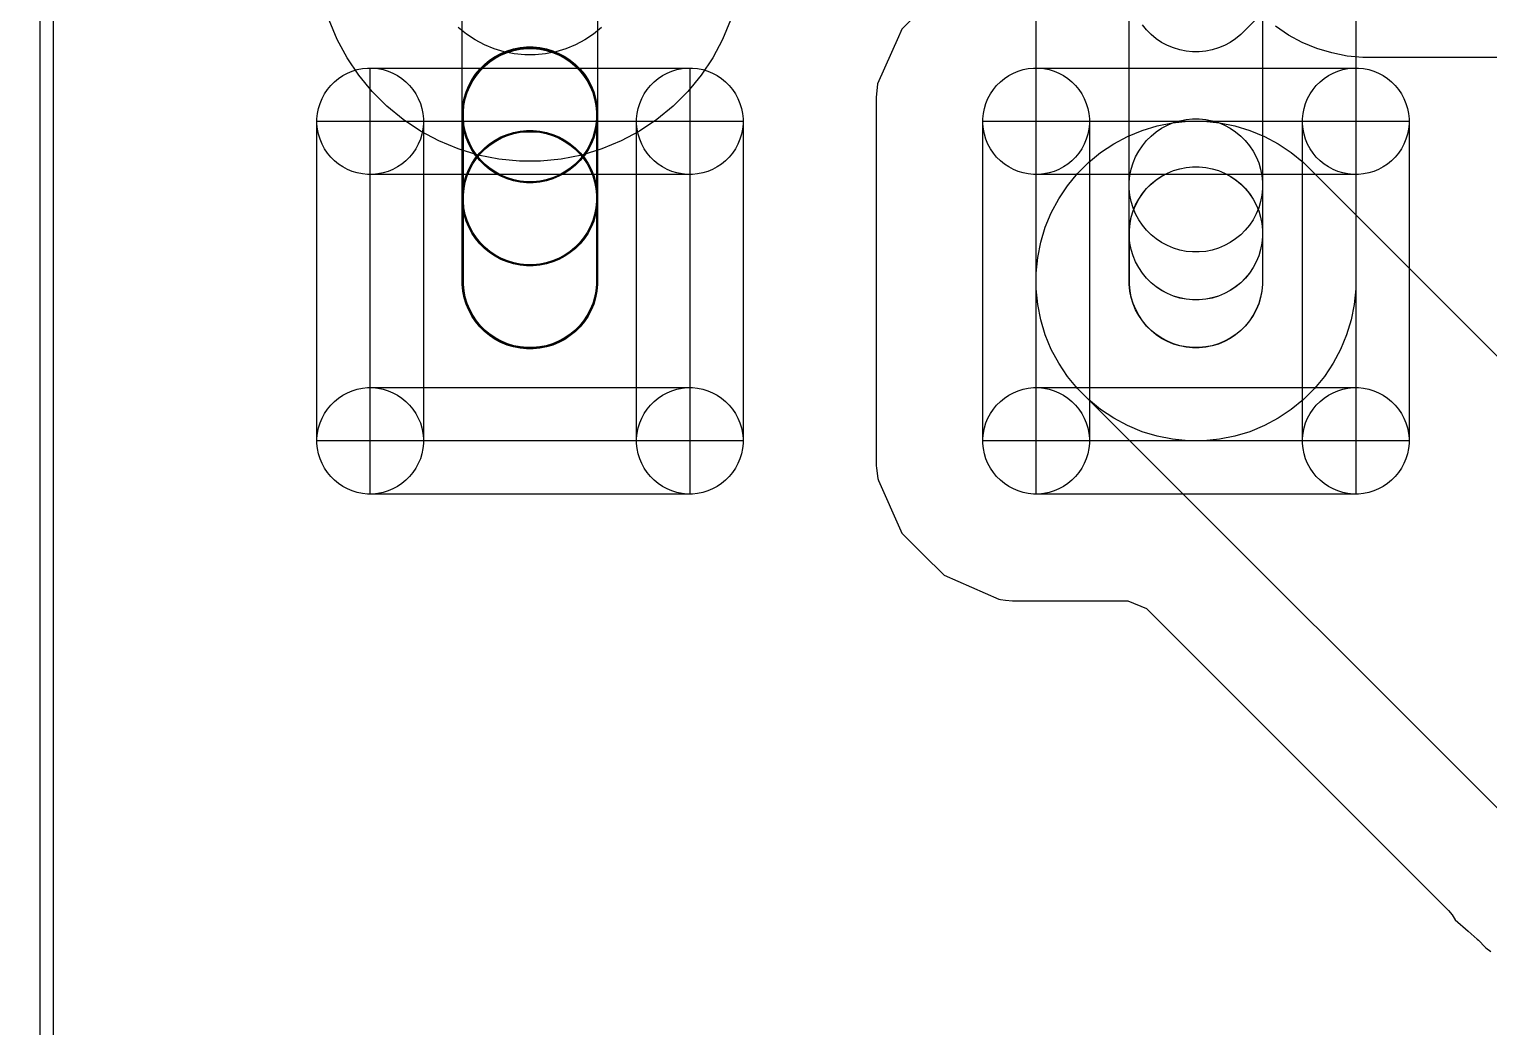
# Model space of a CAD drawing. Extents: x 124579 to 173950, y -108350 to -87650.
# Drawn here: x 131691 to 134431, y -104529 to -102656 of the extents above; entities that cross this region are included whole.
import ezdxf

# ---------------------------------------------------------------- set-up
doc = ezdxf.new("R2010")
doc.units = 0
doc.layers.add('L2D0_Cu1', color=1, linetype='CONTINUOUS')
doc.layers.add('L4D0_Cu2', color=2, linetype='CONTINUOUS')

msp = doc.modelspace()

# ---------------------------------------------------------------- linework, layer by layer
at = {"layer": 'L2D0_Cu1'}
for points in [[(131736.906, -106800.5), (131736.906, -101400)], [(134181.1, -101864.362), (134181.1, -103143.338), (134178.211, -103172.672), (134172.46, -103201.582), (134163.904, -103229.789), (134152.624, -103257.021), (134138.729, -103283.017), (134122.353, -103307.525), (134103.653, -103330.311), (134082.811, -103351.153), (134060.025, -103369.853), (134035.517, -103386.229), (134009.521, -103400.124), (133982.289, -103411.404), (133954.082, -103419.96), (133925.172, -103425.711), (133895.838, -103428.6), (133866.362, -103428.6), (133837.028, -103425.711), (133808.118, -103419.96), (133779.911, -103411.404), (133752.679, -103400.124), (133726.683, -103386.229), (133702.175, -103369.853), (133679.389, -103351.153), (133658.547, -103330.311), (133639.847, -103307.525), (133623.471, -103283.017), (133609.576, -103257.021), (133598.296, -103229.789), (133589.74, -103201.582), (133583.989, -103172.672), (133581.1, -103143.338), (133581.1, -101864.362)], [(132758, -102497.761), (132758, -102822.239), (132756.777, -102834.657), (132754.343, -102846.896), (132750.72, -102858.837), (132745.945, -102870.365), (132740.063, -102881.37), (132733.13, -102891.745), (132725.214, -102901.391), (132716.391, -102910.214), (132706.745, -102918.13), (132696.37, -102925.063), (132685.365, -102930.945), (132673.837, -102935.72), (132661.896, -102939.343), (132649.657, -102941.777), (132637.239, -102943), (132624.761, -102943), (132612.343, -102941.777), (132600.104, -102939.343), (132588.163, -102935.72), (132576.635, -102930.945), (132565.63, -102925.063), (132555.255, -102918.13), (132545.609, -102910.214), (132536.786, -102901.391), (132528.87, -102891.745), (132521.937, -102881.37), (132516.055, -102870.365), (132511.28, -102858.837), (132507.657, -102846.896), (132505.223, -102834.657), (132504, -102822.239), (132504, -102497.761)], [(134137.731, -102493.046), (133965.046, -102665.731), (133955.552, -102673.522), (133945.34, -102680.345), (133934.509, -102686.135), (133923.162, -102690.835), (133911.409, -102694.4), (133899.363, -102696.796), (133887.141, -102698), (133874.859, -102698), (133862.637, -102696.796), (133850.591, -102694.4), (133838.838, -102690.835), (133827.491, -102686.135), (133816.66, -102680.345), (133806.448, -102673.522), (133796.954, -102665.731), (133788.269, -102657.046), (133780.478, -102647.552)], [(134006, -102566.859), (134006, -102955.141), (134004.796, -102967.363), (134002.4, -102979.409), (133998.835, -102991.162), (133994.135, -103002.509), (133988.345, -103013.34), (133981.522, -103023.552), (133973.731, -103033.046), (133965.046, -103041.731), (133955.552, -103049.522), (133945.34, -103056.345), (133934.509, -103062.135), (133923.162, -103066.835), (133911.409, -103070.4), (133899.363, -103072.796), (133887.141, -103074), (133874.859, -103074), (133862.637, -103072.796), (133850.591, -103070.4), (133838.838, -103066.835), (133827.491, -103062.135), (133816.66, -103056.345), (133806.448, -103049.522), (133796.954, -103041.731), (133788.269, -103033.046), (133780.478, -103023.552), (133773.655, -103013.34), (133767.865, -103002.509), (133763.165, -102991.162), (133759.6, -102979.409), (133757.204, -102967.363), (133756, -102955.141), (133756, -102566.859)], [(133366.278, -102618.403), (133328.859, -102655.887), (133327.029, -102660.025), (133327.029, -102660.026), (133322.736, -102669.736), (133283.594, -102758.273), (133280.6, -102783.954), (133280.6, -103473.246), (133280.77, -103474.671), (133280.77, -103474.678), (133281.431, -103480.23), (133283.718, -103499.446), (133285.208, -103502.801), (133285.209, -103502.804), (133327.324, -103597.618), (133329.161, -103601.753), (133332.362, -103604.948), (133332.363, -103604.95), (133368.663, -103641.187), (133408.387, -103680.841), (133510.773, -103726.106), (133514.429, -103726.532), (133514.432, -103726.533), (133523.824, -103727.628), (133536.454, -103729.1), (133753.49, -103729.1), (133788.138, -103743.452), (134355.05, -104310.364), (134361.843, -104318.865), (134367.43, -104327.72), (134392.011, -104349.429), (134408.881, -104364.328), (134411.093, -104366.407), (134424.007, -104379.321), (134425.403, -104380.367), (134434.661, -104387.306)], [(133007.618, -102638.756), (132992.596, -102675.022), (132974.091, -102709.641), (132952.283, -102742.28), (132927.38, -102772.624), (132899.624, -102800.38), (132869.28, -102825.283), (132836.641, -102847.091), (132802.022, -102865.596), (132765.756, -102880.618), (132728.192, -102892.013), (132689.692, -102899.671), (132650.627, -102903.518), (132611.373, -102903.518), (132572.308, -102899.671), (132533.808, -102892.013), (132496.244, -102880.618), (132459.978, -102865.596), (132425.359, -102847.091), (132392.72, -102825.283), (132362.376, -102800.38), (132334.62, -102772.624), (132309.717, -102742.28), (132287.909, -102709.641), (132269.404, -102675.022), (132254.382, -102638.756)], [(132765.474, -102652.369), (132750.284, -102664.835), (132733.945, -102675.753), (132716.614, -102685.016), (132698.459, -102692.536), (132679.655, -102698.24), (132660.381, -102702.074), (132640.825, -102704), (132621.175, -102704), (132601.619, -102702.074), (132582.345, -102698.24), (132563.541, -102692.536), (132545.386, -102685.016), (132528.055, -102675.753), (132511.716, -102664.835), (132496.526, -102652.369)], [(135778.738, -102709), (134194.262, -102709), (134164.928, -102706.111), (134136.018, -102700.36), (134107.811, -102691.804), (134080.579, -102680.524), (134054.583, -102666.629), (134030.075, -102650.253)], [(134550.789, -104222.553), (133658.547, -103330.311), (133639.847, -103307.525), (133623.471, -103283.017), (133609.576, -103257.021), (133598.296, -103229.789), (133589.74, -103201.582), (133583.989, -103172.672), (133581.1, -103143.338), (133581.1, -103113.862), (133583.989, -103084.528), (133589.74, -103055.618), (133598.296, -103027.411), (133609.576, -103000.179), (133623.471, -102974.183), (133639.847, -102949.675), (133658.547, -102926.889), (133679.389, -102906.047), (133702.175, -102887.347), (133726.683, -102870.971), (133752.679, -102857.076), (133779.911, -102845.796), (133808.118, -102837.24), (133837.028, -102831.489), (133866.362, -102828.6), (133895.838, -102828.6), (133925.172, -102831.489), (133954.082, -102837.24), (133982.289, -102845.796), (134009.521, -102857.076), (134035.517, -102870.971), (134060.025, -102887.347), (134082.811, -102906.047), (134975.053, -103798.289)]]:
    msp.add_lwpolyline(points, dxfattribs=at)
for points in [[(132624.761, -102944), (132612.343, -102942.777), (132600.104, -102940.343), (132588.163, -102936.72), (132576.635, -102931.945), (132565.63, -102926.063), (132555.255, -102919.13), (132545.609, -102911.214), (132536.786, -102902.391), (132528.87, -102892.745), (132521.937, -102882.37), (132516.055, -102871.365), (132511.28, -102859.837), (132507.657, -102847.896), (132505.223, -102835.657), (132504, -102823.239), (132504, -102809.761), (132505.223, -102797.343), (132507.657, -102785.104), (132511.28, -102773.163), (132516.055, -102761.635), (132521.937, -102750.63), (132528.87, -102740.255), (132536.786, -102730.609), (132545.609, -102721.786), (132555.255, -102713.87), (132565.63, -102706.937), (132576.635, -102701.055), (132588.163, -102696.28), (132600.104, -102692.657), (132612.343, -102690.223), (132624.761, -102689), (132637.239, -102689), (132649.657, -102690.223), (132661.896, -102692.657), (132673.837, -102696.28), (132685.365, -102701.055), (132696.37, -102706.937), (132706.745, -102713.87), (132716.391, -102721.786), (132725.214, -102730.609), (132733.13, -102740.255), (132740.063, -102750.63), (132745.945, -102761.635), (132750.72, -102773.163), (132754.343, -102785.104), (132756.777, -102797.343), (132758, -102809.761), (132758, -102823.239), (132756.777, -102835.657), (132754.343, -102847.896), (132750.72, -102859.837), (132745.945, -102871.365), (132740.063, -102882.37), (132733.13, -102892.745), (132725.214, -102902.391), (132716.391, -102911.214), (132706.745, -102919.13), (132696.37, -102926.063), (132685.365, -102931.945), (132673.837, -102936.72), (132661.896, -102940.343), (132649.657, -102942.777), (132637.239, -102944)], [(132624.761, -103100), (132612.343, -103098.777), (132600.104, -103096.343), (132588.163, -103092.72), (132576.635, -103087.945), (132565.63, -103082.063), (132555.255, -103075.13), (132545.609, -103067.214), (132536.786, -103058.391), (132528.87, -103048.745), (132521.937, -103038.37), (132516.055, -103027.365), (132511.28, -103015.837), (132507.657, -103003.896), (132505.223, -102991.657), (132504, -102979.239), (132504, -102810.761), (132505.223, -102798.343), (132507.657, -102786.104), (132511.28, -102774.163), (132516.055, -102762.635), (132521.937, -102751.63), (132528.87, -102741.255), (132536.786, -102731.609), (132545.609, -102722.786), (132555.255, -102714.87), (132565.63, -102707.937), (132576.635, -102702.055), (132588.163, -102697.28), (132600.104, -102693.657), (132612.343, -102691.223), (132624.761, -102690), (132637.239, -102690), (132649.657, -102691.223), (132661.896, -102693.657), (132673.837, -102697.28), (132685.365, -102702.055), (132696.37, -102707.937), (132706.745, -102714.87), (132716.391, -102722.786), (132725.214, -102731.609), (132733.13, -102741.255), (132740.063, -102751.63), (132745.945, -102762.635), (132750.72, -102774.163), (132754.343, -102786.104), (132756.777, -102798.343), (132758, -102810.761), (132758, -102979.239), (132756.777, -102991.657), (132754.343, -103003.896), (132750.72, -103015.837), (132745.945, -103027.365), (132740.063, -103038.37), (132733.13, -103048.745), (132725.214, -103058.391), (132716.391, -103067.214), (132706.745, -103075.13), (132696.37, -103082.063), (132685.365, -103087.945), (132673.837, -103092.72), (132661.896, -103096.343), (132649.657, -103098.777), (132637.239, -103100)], [(132624.859, -102942), (132612.637, -102940.796), (132600.591, -102938.4), (132588.838, -102934.835), (132577.491, -102930.135), (132566.66, -102924.345), (132556.448, -102917.522), (132546.954, -102909.731), (132538.269, -102901.046), (132530.478, -102891.552), (132523.655, -102881.34), (132517.865, -102870.509), (132513.165, -102859.162), (132509.6, -102847.409), (132507.204, -102835.363), (132506, -102823.141), (132506, -102809.859), (132507.204, -102797.637), (132509.6, -102785.591), (132513.165, -102773.838), (132517.865, -102762.491), (132523.655, -102751.66), (132530.478, -102741.448), (132538.269, -102731.954), (132546.954, -102723.269), (132556.448, -102715.478), (132566.66, -102708.655), (132577.491, -102702.865), (132588.838, -102698.165), (132600.591, -102694.6), (132612.637, -102692.204), (132624.859, -102691), (132637.141, -102691), (132649.363, -102692.204), (132661.409, -102694.6), (132673.162, -102698.165), (132684.509, -102702.865), (132695.34, -102708.655), (132705.552, -102715.478), (132715.046, -102723.269), (132723.731, -102731.954), (132731.522, -102741.448), (132738.345, -102751.66), (132744.135, -102762.491), (132748.835, -102773.838), (132752.4, -102785.591), (132754.796, -102797.637), (132756, -102809.859), (132756, -102823.141), (132754.796, -102835.363), (132752.4, -102847.409), (132748.835, -102859.162), (132744.135, -102870.509), (132738.345, -102881.34), (132731.522, -102891.552), (132723.731, -102901.046), (132715.046, -102909.731), (132705.552, -102917.522), (132695.34, -102924.345), (132684.509, -102930.135), (132673.162, -102934.835), (132661.409, -102938.4), (132649.363, -102940.796), (132637.141, -102942)], [(132624.859, -103098), (132612.637, -103096.796), (132600.591, -103094.4), (132588.838, -103090.835), (132577.491, -103086.135), (132566.66, -103080.345), (132556.448, -103073.522), (132546.954, -103065.731), (132538.269, -103057.046), (132530.478, -103047.552), (132523.655, -103037.34), (132517.865, -103026.509), (132513.165, -103015.162), (132509.6, -103003.409), (132507.204, -102991.363), (132506, -102979.141), (132506, -102810.859), (132507.204, -102798.637), (132509.6, -102786.591), (132513.165, -102774.838), (132517.865, -102763.491), (132523.655, -102752.66), (132530.478, -102742.448), (132538.269, -102732.954), (132546.954, -102724.269), (132556.448, -102716.478), (132566.66, -102709.655), (132577.491, -102703.865), (132588.838, -102699.165), (132600.591, -102695.6), (132612.637, -102693.204), (132624.859, -102692), (132637.141, -102692), (132649.363, -102693.204), (132661.409, -102695.6), (132673.162, -102699.165), (132684.509, -102703.865), (132695.34, -102709.655), (132705.552, -102716.478), (132715.046, -102724.269), (132723.731, -102732.954), (132731.522, -102742.448), (132738.345, -102752.66), (132744.135, -102763.491), (132748.835, -102774.838), (132752.4, -102786.591), (132754.796, -102798.637), (132756, -102810.859), (132756, -102979.141), (132754.796, -102991.363), (132752.4, -103003.409), (132748.835, -103015.162), (132744.135, -103026.509), (132738.345, -103037.34), (132731.522, -103047.552), (132723.731, -103057.046), (132715.046, -103065.731), (132705.552, -103073.522), (132695.34, -103080.345), (132684.509, -103086.135), (132673.162, -103090.835), (132661.409, -103094.4), (132649.363, -103096.796), (132637.141, -103098)], [(132326.193, -102928.48), (132316.427, -102927.518), (132306.802, -102925.603), (132297.411, -102922.754), (132288.344, -102918.999), (132279.69, -102914.373), (132271.53, -102908.921), (132263.944, -102902.695), (132257.005, -102895.756), (132250.779, -102888.17), (132245.327, -102880.01), (132240.701, -102871.356), (132236.946, -102862.289), (132234.097, -102852.898), (132232.182, -102843.273), (132231.22, -102833.507), (132231.22, -102823.693), (132232.182, -102813.927), (132234.097, -102804.302), (132236.946, -102794.911), (132240.701, -102785.844), (132245.327, -102777.19), (132250.779, -102769.03), (132257.005, -102761.444), (132263.944, -102754.505), (132271.53, -102748.279), (132279.69, -102742.827), (132288.344, -102738.201), (132297.411, -102734.446), (132306.802, -102731.597), (132316.427, -102729.682), (132326.193, -102728.72), (132336.007, -102728.72), (132345.773, -102729.682), (132355.398, -102731.597), (132364.789, -102734.446), (132373.856, -102738.201), (132382.51, -102742.827), (132390.67, -102748.279), (132398.256, -102754.505), (132405.195, -102761.444), (132411.421, -102769.03), (132416.873, -102777.19), (132421.499, -102785.844), (132425.254, -102794.911), (132428.103, -102804.302), (132430.018, -102813.927), (132430.98, -102823.693), (132430.98, -102833.507), (132430.018, -102843.273), (132428.103, -102852.898), (132425.254, -102862.289), (132421.499, -102871.356), (132416.873, -102880.01), (132411.421, -102888.17), (132405.195, -102895.756), (132398.256, -102902.695), (132390.67, -102908.921), (132382.51, -102914.373), (132373.856, -102918.999), (132364.789, -102922.754), (132355.398, -102925.603), (132345.773, -102927.518), (132336.007, -102928.48)], [(132331.1, -102928.6), (132331.1, -102728.6), (132931.1, -102728.6), (132931.1, -102928.6)], [(132926.193, -102928.48), (132916.427, -102927.518), (132906.802, -102925.603), (132897.411, -102922.754), (132888.344, -102918.999), (132879.69, -102914.373), (132871.53, -102908.921), (132863.944, -102902.695), (132857.005, -102895.756), (132850.779, -102888.17), (132845.327, -102880.01), (132840.701, -102871.356), (132836.946, -102862.289), (132834.097, -102852.898), (132832.182, -102843.273), (132831.22, -102833.507), (132831.22, -102823.693), (132832.182, -102813.927), (132834.097, -102804.302), (132836.946, -102794.911), (132840.701, -102785.844), (132845.327, -102777.19), (132850.779, -102769.03), (132857.005, -102761.444), (132863.944, -102754.505), (132871.53, -102748.279), (132879.69, -102742.827), (132888.344, -102738.201), (132897.411, -102734.446), (132906.802, -102731.597), (132916.427, -102729.682), (132926.193, -102728.72), (132936.007, -102728.72), (132945.773, -102729.682), (132955.398, -102731.597), (132964.789, -102734.446), (132973.856, -102738.201), (132982.51, -102742.827), (132990.67, -102748.279), (132998.256, -102754.505), (133005.195, -102761.444), (133011.421, -102769.03), (133016.873, -102777.19), (133021.499, -102785.844), (133025.254, -102794.911), (133028.103, -102804.302), (133030.018, -102813.927), (133030.98, -102823.693), (133030.98, -102833.507), (133030.018, -102843.273), (133028.103, -102852.898), (133025.254, -102862.289), (133021.499, -102871.356), (133016.873, -102880.01), (133011.421, -102888.17), (133005.195, -102895.756), (132998.256, -102902.695), (132990.67, -102908.921), (132982.51, -102914.373), (132973.856, -102918.999), (132964.789, -102922.754), (132955.398, -102925.603), (132945.773, -102927.518), (132936.007, -102928.48)], [(133576.193, -102928.48), (133566.427, -102927.518), (133556.802, -102925.603), (133547.411, -102922.754), (133538.344, -102918.999), (133529.69, -102914.373), (133521.53, -102908.921), (133513.944, -102902.695), (133507.005, -102895.756), (133500.779, -102888.17), (133495.327, -102880.01), (133490.701, -102871.356), (133486.946, -102862.289), (133484.097, -102852.898), (133482.182, -102843.273), (133481.22, -102833.507), (133481.22, -102823.693), (133482.182, -102813.927), (133484.097, -102804.302), (133486.946, -102794.911), (133490.701, -102785.844), (133495.327, -102777.19), (133500.779, -102769.03), (133507.005, -102761.444), (133513.944, -102754.505), (133521.53, -102748.279), (133529.69, -102742.827), (133538.344, -102738.201), (133547.411, -102734.446), (133556.802, -102731.597), (133566.427, -102729.682), (133576.193, -102728.72), (133586.007, -102728.72), (133595.773, -102729.682), (133605.398, -102731.597), (133614.789, -102734.446), (133623.856, -102738.201), (133632.51, -102742.827), (133640.67, -102748.279), (133648.256, -102754.505), (133655.195, -102761.444), (133661.421, -102769.03), (133666.873, -102777.19), (133671.499, -102785.844), (133675.254, -102794.911), (133678.103, -102804.302), (133680.018, -102813.927), (133680.98, -102823.693), (133680.98, -102833.507), (133680.018, -102843.273), (133678.103, -102852.898), (133675.254, -102862.289), (133671.499, -102871.356), (133666.873, -102880.01), (133661.421, -102888.17), (133655.195, -102895.756), (133648.256, -102902.695), (133640.67, -102908.921), (133632.51, -102914.373), (133623.856, -102918.999), (133614.789, -102922.754), (133605.398, -102925.603), (133595.773, -102927.518), (133586.007, -102928.48)], [(133581.1, -102928.6), (133581.1, -102728.6), (134181.1, -102728.6), (134181.1, -102928.6)], [(134176.193, -102928.48), (134166.427, -102927.518), (134156.802, -102925.603), (134147.411, -102922.754), (134138.344, -102918.999), (134129.69, -102914.373), (134121.53, -102908.921), (134113.944, -102902.695), (134107.005, -102895.756), (134100.779, -102888.17), (134095.327, -102880.01), (134090.701, -102871.356), (134086.946, -102862.289), (134084.097, -102852.898), (134082.182, -102843.273), (134081.22, -102833.507), (134081.22, -102823.693), (134082.182, -102813.927), (134084.097, -102804.302), (134086.946, -102794.911), (134090.701, -102785.844), (134095.327, -102777.19), (134100.779, -102769.03), (134107.005, -102761.444), (134113.944, -102754.505), (134121.53, -102748.279), (134129.69, -102742.827), (134138.344, -102738.201), (134147.411, -102734.446), (134156.802, -102731.597), (134166.427, -102729.682), (134176.193, -102728.72), (134186.007, -102728.72), (134195.773, -102729.682), (134205.398, -102731.597), (134214.789, -102734.446), (134223.856, -102738.201), (134232.51, -102742.827), (134240.67, -102748.279), (134248.256, -102754.505), (134255.195, -102761.444), (134261.421, -102769.03), (134266.873, -102777.19), (134271.499, -102785.844), (134275.254, -102794.911), (134278.103, -102804.302), (134280.018, -102813.927), (134280.98, -102823.693), (134280.98, -102833.507), (134280.018, -102843.273), (134278.103, -102852.898), (134275.254, -102862.289), (134271.499, -102871.356), (134266.873, -102880.01), (134261.421, -102888.17), (134255.195, -102895.756), (134248.256, -102902.695), (134240.67, -102908.921), (134232.51, -102914.373), (134223.856, -102918.999), (134214.789, -102922.754), (134205.398, -102925.603), (134195.773, -102927.518), (134186.007, -102928.48)], [(132231.1, -103428.6), (132231.1, -102828.6), (132431.1, -102828.6), (132431.1, -103428.6)], [(132331.1, -103428.6), (132331.1, -102828.6), (132931.1, -102828.6), (132931.1, -103428.6)], [(132624.761, -103256), (132612.343, -103254.777), (132600.104, -103252.343), (132588.163, -103248.72), (132576.635, -103243.945), (132565.63, -103238.063), (132555.255, -103231.13), (132545.609, -103223.214), (132536.786, -103214.391), (132528.87, -103204.745), (132521.937, -103194.37), (132516.055, -103183.365), (132511.28, -103171.837), (132507.657, -103159.896), (132505.223, -103147.657), (132504, -103135.239), (132504, -102966.761), (132505.223, -102954.343), (132507.657, -102942.104), (132511.28, -102930.163), (132516.055, -102918.635), (132521.937, -102907.63), (132528.87, -102897.255), (132536.786, -102887.609), (132545.609, -102878.786), (132555.255, -102870.87), (132565.63, -102863.937), (132576.635, -102858.055), (132588.163, -102853.28), (132600.104, -102849.657), (132612.343, -102847.223), (132624.761, -102846), (132637.239, -102846), (132649.657, -102847.223), (132661.896, -102849.657), (132673.837, -102853.28), (132685.365, -102858.055), (132696.37, -102863.937), (132706.745, -102870.87), (132716.391, -102878.786), (132725.214, -102887.609), (132733.13, -102897.255), (132740.063, -102907.63), (132745.945, -102918.635), (132750.72, -102930.163), (132754.343, -102942.104), (132756.777, -102954.343), (132758, -102966.761), (132758, -103135.239), (132756.777, -103147.657), (132754.343, -103159.896), (132750.72, -103171.837), (132745.945, -103183.365), (132740.063, -103194.37), (132733.13, -103204.745), (132725.214, -103214.391), (132716.391, -103223.214), (132706.745, -103231.13), (132696.37, -103238.063), (132685.365, -103243.945), (132673.837, -103248.72), (132661.896, -103252.343), (132649.657, -103254.777), (132637.239, -103256)], [(132831.1, -103428.6), (132831.1, -102828.6), (133031.1, -102828.6), (133031.1, -103428.6)], [(133481.1, -103428.6), (133481.1, -102828.6), (133681.1, -102828.6), (133681.1, -103428.6)], [(133581.1, -103428.6), (133581.1, -102828.6), (134181.1, -102828.6), (134181.1, -103428.6)], [(133874.859, -103164), (133862.637, -103162.796), (133850.591, -103160.4), (133838.838, -103156.835), (133827.491, -103152.135), (133816.66, -103146.345), (133806.448, -103139.522), (133796.954, -103131.731), (133788.269, -103123.046), (133780.478, -103113.552), (133773.655, -103103.34), (133767.865, -103092.509), (133763.165, -103081.162), (133759.6, -103069.409), (133757.204, -103057.363), (133756, -103045.141), (133756, -102942.859), (133757.204, -102930.637), (133759.6, -102918.591), (133763.165, -102906.838), (133767.865, -102895.491), (133773.655, -102884.66), (133780.478, -102874.448), (133788.269, -102864.954), (133796.954, -102856.269), (133806.448, -102848.478), (133816.66, -102841.655), (133827.491, -102835.865), (133838.838, -102831.165), (133850.591, -102827.6), (133862.637, -102825.204), (133874.859, -102824), (133887.141, -102824), (133899.363, -102825.204), (133911.409, -102827.6), (133923.162, -102831.165), (133934.509, -102835.865), (133945.34, -102841.655), (133955.552, -102848.478), (133965.046, -102856.269), (133973.731, -102864.954), (133981.522, -102874.448), (133988.345, -102884.66), (133994.135, -102895.491), (133998.835, -102906.838), (134002.4, -102918.591), (134004.796, -102930.637), (134006, -102942.859), (134006, -103045.141), (134004.796, -103057.363), (134002.4, -103069.409), (133998.835, -103081.162), (133994.135, -103092.509), (133988.345, -103103.34), (133981.522, -103113.552), (133973.731, -103123.046), (133965.046, -103131.731), (133955.552, -103139.522), (133945.34, -103146.345), (133934.509, -103152.135), (133923.162, -103156.835), (133911.409, -103160.4), (133899.363, -103162.796), (133887.141, -103164)], [(134081.1, -103428.6), (134081.1, -102828.6), (134281.1, -102828.6), (134281.1, -103428.6)], [(132624.859, -103254), (132612.637, -103252.796), (132600.591, -103250.4), (132588.838, -103246.835), (132577.491, -103242.135), (132566.66, -103236.345), (132556.448, -103229.522), (132546.954, -103221.731), (132538.269, -103213.046), (132530.478, -103203.552), (132523.655, -103193.34), (132517.865, -103182.509), (132513.165, -103171.162), (132509.6, -103159.409), (132507.204, -103147.363), (132506, -103135.141), (132506, -102966.859), (132507.204, -102954.637), (132509.6, -102942.591), (132513.165, -102930.838), (132517.865, -102919.491), (132523.655, -102908.66), (132530.478, -102898.448), (132538.269, -102888.954), (132546.954, -102880.269), (132556.448, -102872.478), (132566.66, -102865.655), (132577.491, -102859.865), (132588.838, -102855.165), (132600.591, -102851.6), (132612.637, -102849.204), (132624.859, -102848), (132637.141, -102848), (132649.363, -102849.204), (132661.409, -102851.6), (132673.162, -102855.165), (132684.509, -102859.865), (132695.34, -102865.655), (132705.552, -102872.478), (132715.046, -102880.269), (132723.731, -102888.954), (132731.522, -102898.448), (132738.345, -102908.66), (132744.135, -102919.491), (132748.835, -102930.838), (132752.4, -102942.591), (132754.796, -102954.637), (132756, -102966.859), (132756, -103135.141), (132754.796, -103147.363), (132752.4, -103159.409), (132748.835, -103171.162), (132744.135, -103182.509), (132738.345, -103193.34), (132731.522, -103203.552), (132723.731, -103213.046), (132715.046, -103221.731), (132705.552, -103229.522), (132695.34, -103236.345), (132684.509, -103242.135), (132673.162, -103246.835), (132661.409, -103250.4), (132649.363, -103252.796), (132637.141, -103254)], [(132624.959, -103098.1), (132612.737, -103096.896), (132600.691, -103094.5), (132588.938, -103090.935), (132577.591, -103086.235), (132566.76, -103080.445), (132556.548, -103073.622), (132547.054, -103065.831), (132538.269, -103057.046), (132530.478, -103047.552), (132523.655, -103037.34), (132517.865, -103026.509), (132513.165, -103015.162), (132509.6, -103003.409), (132507.204, -102991.363), (132506, -102979.141), (132506, -102966.859), (132507.204, -102954.637), (132509.6, -102942.591), (132513.165, -102930.838), (132517.865, -102919.491), (132523.655, -102908.66), (132530.478, -102898.448), (132538.269, -102888.954), (132546.954, -102880.269), (132556.448, -102872.478), (132566.66, -102865.655), (132577.491, -102859.865), (132588.838, -102855.165), (132600.591, -102851.6), (132612.637, -102849.204), (132624.859, -102848), (132637.141, -102848), (132649.363, -102849.204), (132661.409, -102851.6), (132673.162, -102855.165), (132684.509, -102859.865), (132695.34, -102865.655), (132705.552, -102872.478), (132715.046, -102880.269), (132723.831, -102889.054), (132731.622, -102898.548), (132738.445, -102908.76), (132744.235, -102919.591), (132748.935, -102930.938), (132752.5, -102942.691), (132754.896, -102954.737), (132756.1, -102966.959), (132756.1, -102979.241), (132754.896, -102991.463), (132752.5, -103003.509), (132748.935, -103015.262), (132744.235, -103026.609), (132738.445, -103037.44), (132731.622, -103047.652), (132723.831, -103057.146), (132715.146, -103065.831), (132705.652, -103073.622), (132695.44, -103080.445), (132684.609, -103086.235), (132673.262, -103090.935), (132661.509, -103094.5), (132649.463, -103096.896), (132637.241, -103098.1)], [(132624.959, -103253.6), (132612.737, -103252.396), (132600.691, -103250), (132588.938, -103246.435), (132577.591, -103241.735), (132566.76, -103235.945), (132556.548, -103229.122), (132547.054, -103221.331), (132538.369, -103212.646), (132530.578, -103203.152), (132523.755, -103192.94), (132517.965, -103182.109), (132513.265, -103170.762), (132509.7, -103159.009), (132507.304, -103146.963), (132506.1, -103134.741), (132506.1, -102966.959), (132507.304, -102954.737), (132509.7, -102942.691), (132513.265, -102930.938), (132517.965, -102919.591), (132523.755, -102908.76), (132530.578, -102898.548), (132538.369, -102889.054), (132547.054, -102880.369), (132556.548, -102872.578), (132566.76, -102865.755), (132577.591, -102859.965), (132588.938, -102855.265), (132600.691, -102851.7), (132612.737, -102849.304), (132624.959, -102848.1), (132637.241, -102848.1), (132649.463, -102849.304), (132661.509, -102851.7), (132673.262, -102855.265), (132684.609, -102859.965), (132695.44, -102865.755), (132705.652, -102872.578), (132715.146, -102880.369), (132723.831, -102889.054), (132731.622, -102898.548), (132738.445, -102908.76), (132744.235, -102919.591), (132748.935, -102930.938), (132752.5, -102942.691), (132754.896, -102954.737), (132756.1, -102966.959), (132756.1, -103134.741), (132754.896, -103146.963), (132752.5, -103159.009), (132748.935, -103170.762), (132744.235, -103182.109), (132738.445, -103192.94), (132731.622, -103203.152), (132723.831, -103212.646), (132715.146, -103221.331), (132705.652, -103229.122), (132695.44, -103235.945), (132684.609, -103241.735), (132673.262, -103246.435), (132661.509, -103250), (132649.463, -103252.396), (132637.241, -103253.6)], [(133874.859, -103254), (133862.637, -103252.796), (133850.591, -103250.4), (133838.838, -103246.835), (133827.491, -103242.135), (133816.66, -103236.345), (133806.448, -103229.522), (133796.954, -103221.731), (133788.269, -103213.046), (133780.478, -103203.552), (133773.655, -103193.34), (133767.865, -103182.509), (133763.165, -103171.162), (133759.6, -103159.409), (133757.204, -103147.363), (133756, -103135.141), (133756, -103032.859), (133757.204, -103020.637), (133759.6, -103008.591), (133763.165, -102996.838), (133767.865, -102985.491), (133773.655, -102974.66), (133780.478, -102964.448), (133788.269, -102954.954), (133796.954, -102946.269), (133806.448, -102938.478), (133816.66, -102931.655), (133827.491, -102925.865), (133838.838, -102921.165), (133850.591, -102917.6), (133862.637, -102915.204), (133874.859, -102914), (133887.141, -102914), (133899.363, -102915.204), (133911.409, -102917.6), (133923.162, -102921.165), (133934.509, -102925.865), (133945.34, -102931.655), (133955.552, -102938.478), (133965.046, -102946.269), (133973.731, -102954.954), (133981.522, -102964.448), (133988.345, -102974.66), (133994.135, -102985.491), (133998.835, -102996.838), (134002.4, -103008.591), (134004.796, -103020.637), (134006, -103032.859), (134006, -103135.141), (134004.796, -103147.363), (134002.4, -103159.409), (133998.835, -103171.162), (133994.135, -103182.509), (133988.345, -103193.34), (133981.522, -103203.552), (133973.731, -103213.046), (133965.046, -103221.731), (133955.552, -103229.522), (133945.34, -103236.345), (133934.509, -103242.135), (133923.162, -103246.835), (133911.409, -103250.4), (133899.363, -103252.796), (133887.141, -103254)], [(133874.959, -103164.1), (133862.737, -103162.896), (133850.691, -103160.5), (133838.938, -103156.935), (133827.591, -103152.235), (133816.76, -103146.445), (133806.548, -103139.622), (133797.054, -103131.831), (133788.269, -103123.046), (133780.478, -103113.552), (133773.655, -103103.34), (133767.865, -103092.509), (133763.165, -103081.162), (133759.6, -103069.409), (133757.204, -103057.363), (133756, -103045.141), (133756, -103032.859), (133757.204, -103020.637), (133759.6, -103008.591), (133763.165, -102996.838), (133767.865, -102985.491), (133773.655, -102974.66), (133780.478, -102964.448), (133788.269, -102954.954), (133796.954, -102946.269), (133806.448, -102938.478), (133816.66, -102931.655), (133827.491, -102925.865), (133838.838, -102921.165), (133850.591, -102917.6), (133862.637, -102915.204), (133874.859, -102914), (133887.141, -102914), (133899.363, -102915.204), (133911.409, -102917.6), (133923.162, -102921.165), (133934.509, -102925.865), (133945.34, -102931.655), (133955.552, -102938.478), (133965.046, -102946.269), (133973.831, -102955.054), (133981.622, -102964.548), (133988.445, -102974.76), (133994.235, -102985.591), (133998.935, -102996.938), (134002.5, -103008.691), (134004.896, -103020.737), (134006.1, -103032.959), (134006.1, -103045.241), (134004.896, -103057.463), (134002.5, -103069.509), (133998.935, -103081.262), (133994.235, -103092.609), (133988.445, -103103.44), (133981.622, -103113.652), (133973.831, -103123.146), (133965.146, -103131.831), (133955.652, -103139.622), (133945.44, -103146.445), (133934.609, -103152.235), (133923.262, -103156.935), (133911.509, -103160.5), (133899.463, -103162.896), (133887.241, -103164.1)], [(133874.959, -103253.6), (133862.737, -103252.396), (133850.691, -103250), (133838.938, -103246.435), (133827.591, -103241.735), (133816.76, -103235.945), (133806.548, -103229.122), (133797.054, -103221.331), (133788.369, -103212.646), (133780.578, -103203.152), (133773.755, -103192.94), (133767.965, -103182.109), (133763.265, -103170.762), (133759.7, -103159.009), (133757.304, -103146.963), (133756.1, -103134.741), (133756.1, -103032.959), (133757.304, -103020.737), (133759.7, -103008.691), (133763.265, -102996.938), (133767.965, -102985.591), (133773.755, -102974.76), (133780.578, -102964.548), (133788.369, -102955.054), (133797.054, -102946.369), (133806.548, -102938.578), (133816.76, -102931.755), (133827.591, -102925.965), (133838.938, -102921.265), (133850.691, -102917.7), (133862.737, -102915.304), (133874.959, -102914.1), (133887.241, -102914.1), (133899.463, -102915.304), (133911.509, -102917.7), (133923.262, -102921.265), (133934.609, -102925.965), (133945.44, -102931.755), (133955.652, -102938.578), (133965.146, -102946.369), (133973.831, -102955.054), (133981.622, -102964.548), (133988.445, -102974.76), (133994.235, -102985.591), (133998.935, -102996.938), (134002.5, -103008.691), (134004.896, -103020.737), (134006.1, -103032.959), (134006.1, -103134.741), (134004.896, -103146.963), (134002.5, -103159.009), (133998.935, -103170.762), (133994.235, -103182.109), (133988.445, -103192.94), (133981.622, -103203.152), (133973.831, -103212.646), (133965.146, -103221.331), (133955.652, -103229.122), (133945.44, -103235.945), (133934.609, -103241.735), (133923.262, -103246.435), (133911.509, -103250), (133899.463, -103252.396), (133887.241, -103253.6)], [(132326.193, -103528.48), (132316.427, -103527.518), (132306.802, -103525.603), (132297.411, -103522.754), (132288.344, -103518.999), (132279.69, -103514.373), (132271.53, -103508.921), (132263.944, -103502.695), (132257.005, -103495.756), (132250.779, -103488.17), (132245.327, -103480.01), (132240.701, -103471.356), (132236.946, -103462.289), (132234.097, -103452.898), (132232.182, -103443.273), (132231.22, -103433.507), (132231.22, -103423.693), (132232.182, -103413.927), (132234.097, -103404.302), (132236.946, -103394.911), (132240.701, -103385.844), (132245.327, -103377.19), (132250.779, -103369.03), (132257.005, -103361.444), (132263.944, -103354.505), (132271.53, -103348.279), (132279.69, -103342.827), (132288.344, -103338.201), (132297.411, -103334.446), (132306.802, -103331.597), (132316.427, -103329.682), (132326.193, -103328.72), (132336.007, -103328.72), (132345.773, -103329.682), (132355.398, -103331.597), (132364.789, -103334.446), (132373.856, -103338.201), (132382.51, -103342.827), (132390.67, -103348.279), (132398.256, -103354.505), (132405.195, -103361.444), (132411.421, -103369.03), (132416.873, -103377.19), (132421.499, -103385.844), (132425.254, -103394.911), (132428.103, -103404.302), (132430.018, -103413.927), (132430.98, -103423.693), (132430.98, -103433.507), (132430.018, -103443.273), (132428.103, -103452.898), (132425.254, -103462.289), (132421.499, -103471.356), (132416.873, -103480.01), (132411.421, -103488.17), (132405.195, -103495.756), (132398.256, -103502.695), (132390.67, -103508.921), (132382.51, -103514.373), (132373.856, -103518.999), (132364.789, -103522.754), (132355.398, -103525.603), (132345.773, -103527.518), (132336.007, -103528.48)], [(132331.1, -103528.6), (132331.1, -103328.6), (132931.1, -103328.6), (132931.1, -103528.6)], [(132926.193, -103528.48), (132916.427, -103527.518), (132906.802, -103525.603), (132897.411, -103522.754), (132888.344, -103518.999), (132879.69, -103514.373), (132871.53, -103508.921), (132863.944, -103502.695), (132857.005, -103495.756), (132850.779, -103488.17), (132845.327, -103480.01), (132840.701, -103471.356), (132836.946, -103462.289), (132834.097, -103452.898), (132832.182, -103443.273), (132831.22, -103433.507), (132831.22, -103423.693), (132832.182, -103413.927), (132834.097, -103404.302), (132836.946, -103394.911), (132840.701, -103385.844), (132845.327, -103377.19), (132850.779, -103369.03), (132857.005, -103361.444), (132863.944, -103354.505), (132871.53, -103348.279), (132879.69, -103342.827), (132888.344, -103338.201), (132897.411, -103334.446), (132906.802, -103331.597), (132916.427, -103329.682), (132926.193, -103328.72), (132936.007, -103328.72), (132945.773, -103329.682), (132955.398, -103331.597), (132964.789, -103334.446), (132973.856, -103338.201), (132982.51, -103342.827), (132990.67, -103348.279), (132998.256, -103354.505), (133005.195, -103361.444), (133011.421, -103369.03), (133016.873, -103377.19), (133021.499, -103385.844), (133025.254, -103394.911), (133028.103, -103404.302), (133030.018, -103413.927), (133030.98, -103423.693), (133030.98, -103433.507), (133030.018, -103443.273), (133028.103, -103452.898), (133025.254, -103462.289), (133021.499, -103471.356), (133016.873, -103480.01), (133011.421, -103488.17), (133005.195, -103495.756), (132998.256, -103502.695), (132990.67, -103508.921), (132982.51, -103514.373), (132973.856, -103518.999), (132964.789, -103522.754), (132955.398, -103525.603), (132945.773, -103527.518), (132936.007, -103528.48)], [(133576.193, -103528.48), (133566.427, -103527.518), (133556.802, -103525.603), (133547.411, -103522.754), (133538.344, -103518.999), (133529.69, -103514.373), (133521.53, -103508.921), (133513.944, -103502.695), (133507.005, -103495.756), (133500.779, -103488.17), (133495.327, -103480.01), (133490.701, -103471.356), (133486.946, -103462.289), (133484.097, -103452.898), (133482.182, -103443.273), (133481.22, -103433.507), (133481.22, -103423.693), (133482.182, -103413.927), (133484.097, -103404.302), (133486.946, -103394.911), (133490.701, -103385.844), (133495.327, -103377.19), (133500.779, -103369.03), (133507.005, -103361.444), (133513.944, -103354.505), (133521.53, -103348.279), (133529.69, -103342.827), (133538.344, -103338.201), (133547.411, -103334.446), (133556.802, -103331.597), (133566.427, -103329.682), (133576.193, -103328.72), (133586.007, -103328.72), (133595.773, -103329.682), (133605.398, -103331.597), (133614.789, -103334.446), (133623.856, -103338.201), (133632.51, -103342.827), (133640.67, -103348.279), (133648.256, -103354.505), (133655.195, -103361.444), (133661.421, -103369.03), (133666.873, -103377.19), (133671.499, -103385.844), (133675.254, -103394.911), (133678.103, -103404.302), (133680.018, -103413.927), (133680.98, -103423.693), (133680.98, -103433.507), (133680.018, -103443.273), (133678.103, -103452.898), (133675.254, -103462.289), (133671.499, -103471.356), (133666.873, -103480.01), (133661.421, -103488.17), (133655.195, -103495.756), (133648.256, -103502.695), (133640.67, -103508.921), (133632.51, -103514.373), (133623.856, -103518.999), (133614.789, -103522.754), (133605.398, -103525.603), (133595.773, -103527.518), (133586.007, -103528.48)], [(133581.1, -103528.6), (133581.1, -103328.6), (134181.1, -103328.6), (134181.1, -103528.6)], [(134176.193, -103528.48), (134166.427, -103527.518), (134156.802, -103525.603), (134147.411, -103522.754), (134138.344, -103518.999), (134129.69, -103514.373), (134121.53, -103508.921), (134113.944, -103502.695), (134107.005, -103495.756), (134100.779, -103488.17), (134095.327, -103480.01), (134090.701, -103471.356), (134086.946, -103462.289), (134084.097, -103452.898), (134082.182, -103443.273), (134081.22, -103433.507), (134081.22, -103423.693), (134082.182, -103413.927), (134084.097, -103404.302), (134086.946, -103394.911), (134090.701, -103385.844), (134095.327, -103377.19), (134100.779, -103369.03), (134107.005, -103361.444), (134113.944, -103354.505), (134121.53, -103348.279), (134129.69, -103342.827), (134138.344, -103338.201), (134147.411, -103334.446), (134156.802, -103331.597), (134166.427, -103329.682), (134176.193, -103328.72), (134186.007, -103328.72), (134195.773, -103329.682), (134205.398, -103331.597), (134214.789, -103334.446), (134223.856, -103338.201), (134232.51, -103342.827), (134240.67, -103348.279), (134248.256, -103354.505), (134255.195, -103361.444), (134261.421, -103369.03), (134266.873, -103377.19), (134271.499, -103385.844), (134275.254, -103394.911), (134278.103, -103404.302), (134280.018, -103413.927), (134280.98, -103423.693), (134280.98, -103433.507), (134280.018, -103443.273), (134278.103, -103452.898), (134275.254, -103462.289), (134271.499, -103471.356), (134266.873, -103480.01), (134261.421, -103488.17), (134255.195, -103495.756), (134248.256, -103502.695), (134240.67, -103508.921), (134232.51, -103514.373), (134223.856, -103518.999), (134214.789, -103522.754), (134205.398, -103525.603), (134195.773, -103527.518), (134186.007, -103528.48)]]:
    msp.add_lwpolyline(points, close=True, dxfattribs=at)
at = {"layer": 'L4D0_Cu2'}
for points in [[(134544.532, -106000), (131711.997, -106000), (131711.997, -101400), (131691.092, -93300), (156016.71, -93300)], [(134484.051, -105497.428), (134420.309, -105727.272), (134394.963, -105964.44), (131736.906, -105964.44), (131736.906, -101400), (131716.001, -93300), (155994.318, -93300)], [(133007.618, -102638.756), (132992.596, -102675.022), (132974.091, -102709.641), (132952.283, -102742.28), (132927.38, -102772.624), (132899.624, -102800.38), (132869.28, -102825.283), (132836.641, -102847.091), (132802.022, -102865.596), (132765.756, -102880.618), (132728.192, -102892.013), (132689.692, -102899.671), (132650.627, -102903.518), (132611.373, -102903.518), (132572.308, -102899.671), (132533.808, -102892.013), (132496.244, -102880.618), (132459.978, -102865.596), (132425.359, -102847.091), (132392.72, -102825.283), (132362.376, -102800.38), (132334.62, -102772.624), (132309.717, -102742.28), (132287.909, -102709.641), (132269.404, -102675.022), (132254.382, -102638.756)]]:
    msp.add_lwpolyline(points, dxfattribs=at)

doc.saveas('drawing.dxf')
